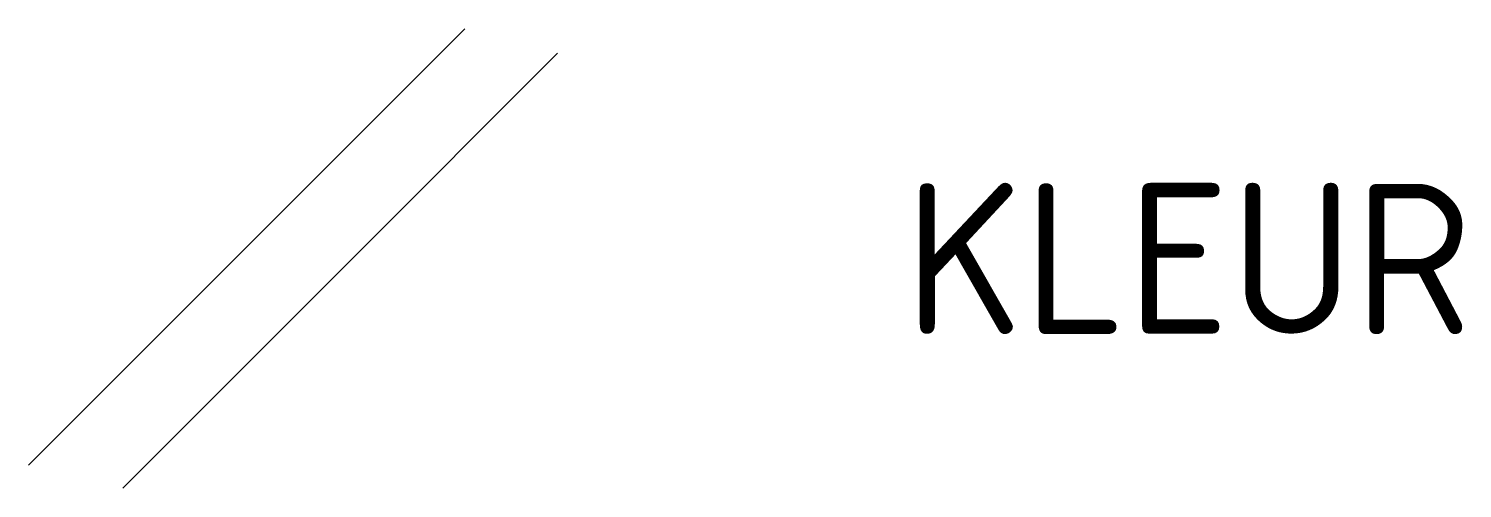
# Model space of a CAD drawing. Extents: x -3.2 to 14, y -2.7 to 2.7.
import ezdxf
from ezdxf.enums import TextEntityAlignment as Align

# ---------------------------------------------------------------- set-up
doc = ezdxf.new("R2010")
doc.units = 0
doc.header["$LTSCALE"] = 0.2
doc.styles.add('NLCS-ISO', font='NLCS-ISO.ttf')

msp = doc.modelspace()

# ---------------------------------------------------------------- linework, layer by layer
for p, q in [((0, 0.7), (2.045, 2.745)), ((0.7, 0), (3.154, 2.454)), ((-0.7, 0), (0, 0.7)), ((-3.163, -2.463), (-0.7, 0)), ((0, -0.7), (0.7, 0)), ((-2.04, -2.74), (0, -0.7))]:
    msp.add_line(p, q)

# ---------------------------------------------------------------- texts
at = {"style": 'NLCS-ISO'}
msp.add_attdef('KLEUR', text='', height=1.8, dxfattribs=at).set_placement((7.295, 0), align=Align.MIDDLE_LEFT)

doc.saveas('drawing.dxf')
